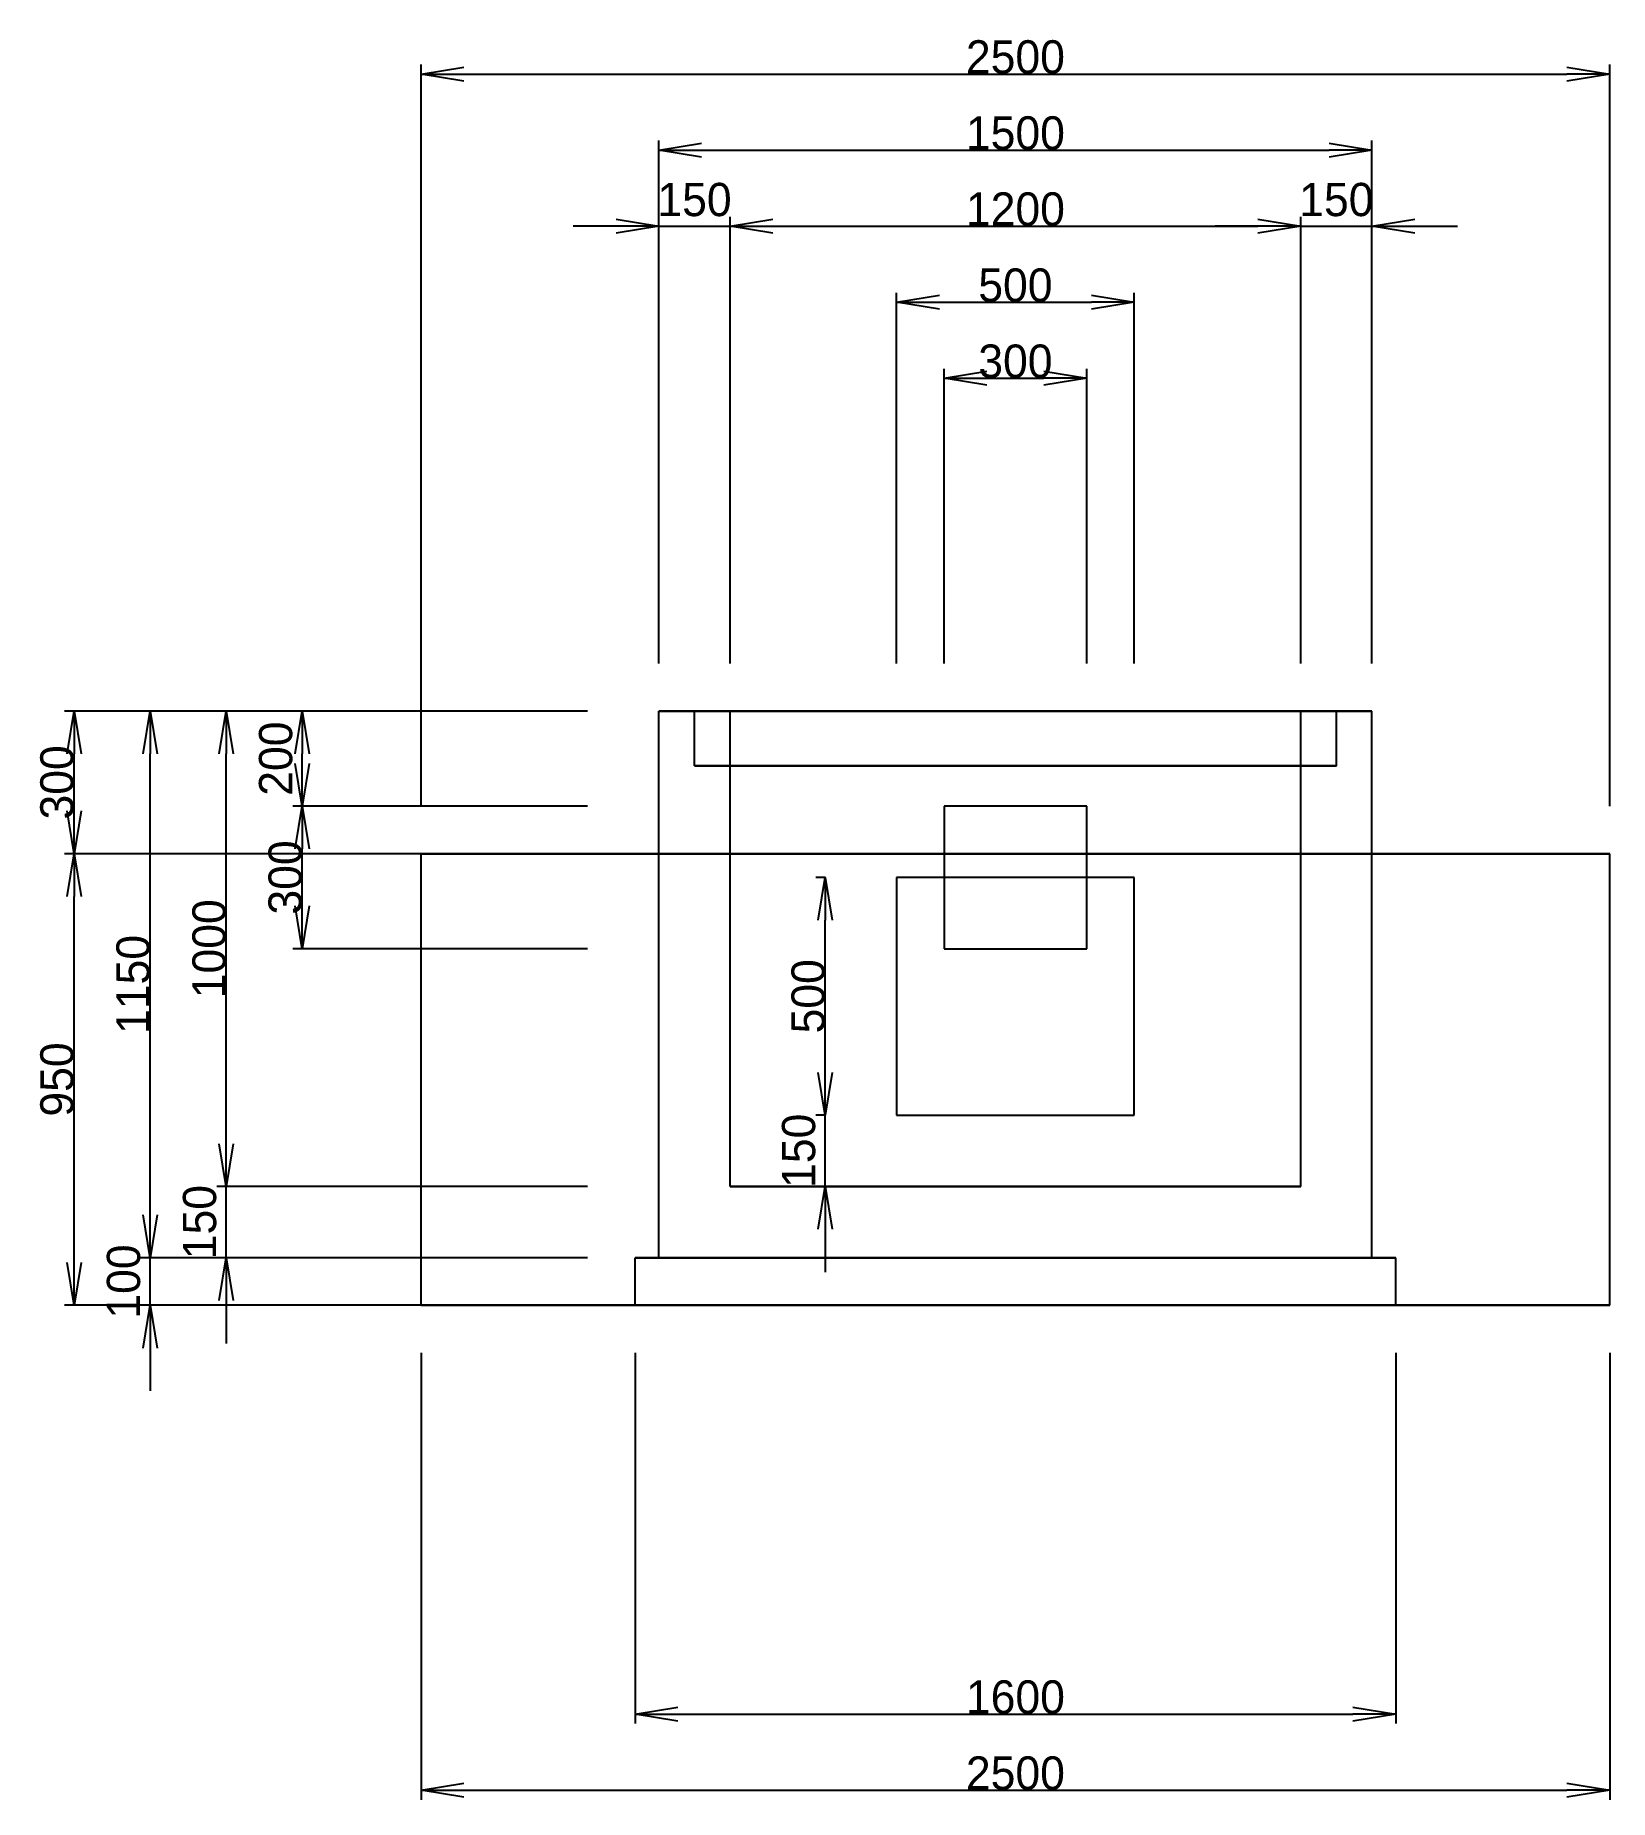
# Model space of a CAD drawing. Header units: millimetres. Extents: x -2062 to 1250, y -1040 to 2672.
import ezdxf

# ---------------------------------------------------------------- set-up
doc = ezdxf.new("R2010")
doc.units = ezdxf.units.MM
doc.linetypes.add('DASHED', pattern=[2, 2])
for name, color, linetype in [('MASU_BASE', 2, 'Continuous'), ('MASU_CONC', 7, 'Continuous'), ('MASU_DIM', 7, 'Continuous'), ('MASU_EARTH', 3, 'Continuous'), ('MASU_GRAT', 4, 'Continuous'), ('MASU_KIRI', 6, 'Continuous')]:
    doc.layers.add(name, color=color, linetype=linetype)
doc.dimstyles.new('MASU_DIM_STYLE', dxfattribs={"dimtxt": 70, "dimasz": 90, "dimexe": 20, "dimexo": 0, "dimtad": 1, "dimblk": 'OPEN', "dimblk1": 'OPEN', "dimblk2": 'OPEN', "dimcen": 2.5, "dimclrd": 7, "dimclre": 7, "dimclrt": 7, "dimazin": 3, "dimtfac": 1, "dimtmove": 0, "dimatfit": 3, "dimlwd": -4, "dimlwe": -4})

# ---------------------------------------------------------------- blocks, each defined once
blk = doc.blocks.new('_OPEN')
at = {"color": 0, "linetype": 'BYBLOCK'}
blk.add_line((0, 0), (-1, 0), dxfattribs=at)
blk.add_lwpolyline([(-1, 0.164), (0, 0), (-1, -0.164)], dxfattribs=at)
blk = doc.blocks.new('*D1')
at = {"color": 7}
for p, q in [((-150, 1350), (-150, 1970)), ((150, 1350), (150, 1970)), ((-60, 1950), (60, 1950))]:
    blk.add_line(p, q, dxfattribs=at)
at = {"layer": 'Defpoints'}
for p in [(-150, 1950), (-150, 1350), (150, 1350)]:
    blk.add_point(p, dxfattribs=at)
at = {"layer": 'MASU_DIM', "color": 7, "xscale": 90, "yscale": 90, "rotation": 180}
blk.add_blockref('_OPEN', (-150, 1950), dxfattribs=at)
at = {"layer": 'MASU_DIM', "color": 7, "xscale": 90, "yscale": 90}
blk.add_blockref('_OPEN', (150, 1950), dxfattribs=at)
at = {"layer": 'MASU_DIM', "color": 7, "insert": (0, 1985.625), "char_height": 70, "attachment_point": 5}
blk.add_mtext('300', dxfattribs=at)
blk = doc.blocks.new('*D2')
at = {"color": 7}
for p, q in [((-250, 1350), (-250, 2130)), ((250, 1350), (250, 2130)), ((-160, 2110), (160, 2110))]:
    blk.add_line(p, q, dxfattribs=at)
at = {"layer": 'Defpoints'}
for p in [(-250, 2110), (-250, 1350), (250, 1350)]:
    blk.add_point(p, dxfattribs=at)
at = {"layer": 'MASU_DIM', "color": 7, "xscale": 90, "yscale": 90, "rotation": 180}
blk.add_blockref('_OPEN', (-250, 2110), dxfattribs=at)
at = {"layer": 'MASU_DIM', "color": 7, "xscale": 90, "yscale": 90}
blk.add_blockref('_OPEN', (250, 2110), dxfattribs=at)
at = {"layer": 'MASU_DIM', "color": 7, "insert": (0, 2145.625), "char_height": 70, "attachment_point": 5}
blk.add_mtext('500', dxfattribs=at)
blk = doc.blocks.new('*D3')
at = {"color": 7}
for p, q in [((-840, 2270), (-930, 2270)), ((-750, 1350), (-750, 2290)), ((-750, 2270), (-600, 2270)), ((-600, 1350), (-600, 2290)), ((-510, 2270), (-420, 2270))]:
    blk.add_line(p, q, dxfattribs=at)
at = {"layer": 'Defpoints'}
for p in [(-750, 2270), (-750, 1350), (-600, 1350)]:
    blk.add_point(p, dxfattribs=at)
at = {"layer": 'MASU_DIM', "color": 7, "xscale": 90, "yscale": 90}
blk.add_blockref('_OPEN', (-750, 2270), dxfattribs=at)
at = {"layer": 'MASU_DIM', "color": 7, "xscale": 90, "yscale": 90, "rotation": 180}
blk.add_blockref('_OPEN', (-600, 2270), dxfattribs=at)
at = {"layer": 'MASU_DIM', "color": 7, "insert": (-675, 2325.625), "char_height": 70, "attachment_point": 5}
blk.add_mtext('150', dxfattribs=at)
blk = doc.blocks.new('*D4')
at = {"color": 7}
for p, q in [((-600, 1350), (-600, 2290)), ((-510, 2270), (510, 2270)), ((600, 1350), (600, 2290))]:
    blk.add_line(p, q, dxfattribs=at)
at = {"layer": 'Defpoints'}
for p in [(-600, 2270), (-600, 1350), (600, 1350)]:
    blk.add_point(p, dxfattribs=at)
at = {"layer": 'MASU_DIM', "color": 7, "xscale": 90, "yscale": 90, "rotation": 180}
blk.add_blockref('_OPEN', (-600, 2270), dxfattribs=at)
at = {"layer": 'MASU_DIM', "color": 7, "xscale": 90, "yscale": 90}
blk.add_blockref('_OPEN', (600, 2270), dxfattribs=at)
at = {"layer": 'MASU_DIM', "color": 7, "insert": (0, 2305.625), "char_height": 70, "attachment_point": 5}
blk.add_mtext('1200', dxfattribs=at)
blk = doc.blocks.new('*D5')
at = {"color": 7}
for p, q in [((510, 2270), (420, 2270)), ((600, 1350), (600, 2290)), ((600, 2270), (750, 2270)), ((750, 1350), (750, 2290)), ((840, 2270), (930, 2270))]:
    blk.add_line(p, q, dxfattribs=at)
at = {"layer": 'Defpoints'}
for p in [(600, 2270), (600, 1350), (750, 1350)]:
    blk.add_point(p, dxfattribs=at)
at = {"layer": 'MASU_DIM', "color": 7, "xscale": 90, "yscale": 90}
blk.add_blockref('_OPEN', (600, 2270), dxfattribs=at)
at = {"layer": 'MASU_DIM', "color": 7, "xscale": 90, "yscale": 90, "rotation": 180}
blk.add_blockref('_OPEN', (750, 2270), dxfattribs=at)
at = {"layer": 'MASU_DIM', "color": 7, "insert": (675, 2325.625), "char_height": 70, "attachment_point": 5}
blk.add_mtext('150', dxfattribs=at)
blk = doc.blocks.new('*D6')
at = {"color": 7}
for p, q in [((-750, 1350), (-750, 2450)), ((750, 1350), (750, 2450)), ((-660, 2430), (660, 2430))]:
    blk.add_line(p, q, dxfattribs=at)
at = {"layer": 'Defpoints'}
for p in [(-750, 2430), (-750, 1350), (750, 1350)]:
    blk.add_point(p, dxfattribs=at)
at = {"layer": 'MASU_DIM', "color": 7, "xscale": 90, "yscale": 90, "rotation": 180}
blk.add_blockref('_OPEN', (-750, 2430), dxfattribs=at)
at = {"layer": 'MASU_DIM', "color": 7, "xscale": 90, "yscale": 90}
blk.add_blockref('_OPEN', (750, 2430), dxfattribs=at)
at = {"layer": 'MASU_DIM', "color": 7, "insert": (0, 2465.625), "char_height": 70, "attachment_point": 5}
blk.add_mtext('1500', dxfattribs=at)
blk = doc.blocks.new('*D7')
at = {"color": 7}
for p, q in [((-1250, 1050), (-1250, 2610)), ((1250, 1050), (1250, 2610)), ((-1160, 2590), (1160, 2590))]:
    blk.add_line(p, q, dxfattribs=at)
at = {"layer": 'Defpoints'}
for p in [(-1250, 2590), (-1250, 1050), (1250, 1050)]:
    blk.add_point(p, dxfattribs=at)
at = {"layer": 'MASU_DIM', "color": 7, "xscale": 90, "yscale": 90, "rotation": 180}
blk.add_blockref('_OPEN', (-1250, 2590), dxfattribs=at)
at = {"layer": 'MASU_DIM', "color": 7, "xscale": 90, "yscale": 90}
blk.add_blockref('_OPEN', (1250, 2590), dxfattribs=at)
at = {"layer": 'MASU_DIM', "color": 7, "insert": (0, 2625.625), "char_height": 70, "attachment_point": 5}
blk.add_mtext('2500', dxfattribs=at)
blk = doc.blocks.new('*D8')
at = {"color": 7}
for p, q in [((-800, -100), (-800, -880)), ((800, -100), (800, -880)), ((-710, -860), (710, -860))]:
    blk.add_line(p, q, dxfattribs=at)
at = {"layer": 'Defpoints'}
for p in [(-800, -100), (800, -100), (-800, -860)]:
    blk.add_point(p, dxfattribs=at)
at = {"layer": 'MASU_DIM', "color": 7, "xscale": 90, "yscale": 90, "rotation": 180}
blk.add_blockref('_OPEN', (-800, -860), dxfattribs=at)
at = {"layer": 'MASU_DIM', "color": 7, "xscale": 90, "yscale": 90}
blk.add_blockref('_OPEN', (800, -860), dxfattribs=at)
at = {"layer": 'MASU_DIM', "color": 7, "insert": (0, -824.375), "char_height": 70, "attachment_point": 5}
blk.add_mtext('1600', dxfattribs=at)
blk = doc.blocks.new('*D9')
at = {"color": 7}
for p, q in [((-1250, -100), (-1250, -1040)), ((1250, -100), (1250, -1040)), ((-1160, -1020), (1160, -1020))]:
    blk.add_line(p, q, dxfattribs=at)
at = {"layer": 'Defpoints'}
for p in [(-1250, -100), (1250, -100), (-1250, -1020)]:
    blk.add_point(p, dxfattribs=at)
at = {"layer": 'MASU_DIM', "color": 7, "xscale": 90, "yscale": 90, "rotation": 180}
blk.add_blockref('_OPEN', (-1250, -1020), dxfattribs=at)
at = {"layer": 'MASU_DIM', "color": 7, "xscale": 90, "yscale": 90}
blk.add_blockref('_OPEN', (1250, -1020), dxfattribs=at)
at = {"layer": 'MASU_DIM', "color": 7, "insert": (0, -984.375), "char_height": 70, "attachment_point": 5}
blk.add_mtext('2500', dxfattribs=at)
blk = doc.blocks.new('*D10')
at = {"color": 7}
for p, q in [((-400, 490), (-400, 580)), ((-400, 400), (-420, 400)), ((-400, 250), (-400, 400)), ((-400, 250), (-420, 250)), ((-400, 160), (-400, 70))]:
    blk.add_line(p, q, dxfattribs=at)
at = {"layer": 'Defpoints'}
for p in [(-400, 400), (-400, 250), (-400, 250)]:
    blk.add_point(p, dxfattribs=at)
at = {"layer": 'MASU_DIM', "color": 7, "xscale": 90, "yscale": 90}
for p, rotation in [((-400, 400), 270), ((-400, 250), 90)]:
    blk.add_blockref('_OPEN', p, dxfattribs=dict(at, rotation=rotation))
at = {"layer": 'MASU_DIM', "color": 7, "insert": (-455.625, 325), "char_height": 70, "attachment_point": 5, "rotation": 90}
blk.add_mtext('150', dxfattribs=at)
blk = doc.blocks.new('*D11')
at = {"color": 7}
for p, q in [((-400, 900), (-420, 900)), ((-400, 490), (-400, 810)), ((-400, 400), (-420, 400))]:
    blk.add_line(p, q, dxfattribs=at)
at = {"layer": 'Defpoints'}
for p in [(-400, 900), (-400, 400), (-400, 400)]:
    blk.add_point(p, dxfattribs=at)
at = {"layer": 'MASU_DIM', "color": 7, "xscale": 90, "yscale": 90}
for p, rotation in [((-400, 900), 90), ((-400, 400), 270)]:
    blk.add_blockref('_OPEN', p, dxfattribs=dict(at, rotation=rotation))
at = {"layer": 'MASU_DIM', "color": 7, "insert": (-435.625, 650), "char_height": 70, "attachment_point": 5, "rotation": 90}
blk.add_mtext('500', dxfattribs=at)
blk = doc.blocks.new('*D12')
at = {"color": 7}
for p, q in [((-900, 1250), (-1520, 1250)), ((-1500, 1140), (-1500, 1160)), ((-900, 1050), (-1520, 1050))]:
    blk.add_line(p, q, dxfattribs=at)
at = {"layer": 'Defpoints'}
for p in [(-900, 1250), (-1500, 1050), (-900, 1050)]:
    blk.add_point(p, dxfattribs=at)
at = {"layer": 'MASU_DIM', "color": 7, "xscale": 90, "yscale": 90}
for p, rotation in [((-1500, 1250), 90), ((-1500, 1050), 270)]:
    blk.add_blockref('_OPEN', p, dxfattribs=dict(at, rotation=rotation))
at = {"layer": 'MASU_DIM', "color": 7, "insert": (-1555.625, 1150), "char_height": 70, "attachment_point": 5, "rotation": 90}
blk.add_mtext('200', dxfattribs=at)
blk = doc.blocks.new('*D13')
at = {"color": 7}
for p, q in [((-900, 1050), (-1520, 1050)), ((-1500, 840), (-1500, 960)), ((-900, 750), (-1520, 750))]:
    blk.add_line(p, q, dxfattribs=at)
at = {"layer": 'Defpoints'}
for p in [(-900, 1050), (-1500, 750), (-900, 750)]:
    blk.add_point(p, dxfattribs=at)
at = {"layer": 'MASU_DIM', "color": 7, "xscale": 90, "yscale": 90}
for p, rotation in [((-1500, 1050), 90), ((-1500, 750), 270)]:
    blk.add_blockref('_OPEN', p, dxfattribs=dict(at, rotation=rotation))
at = {"layer": 'MASU_DIM', "color": 7, "insert": (-1535.625, 900), "char_height": 70, "attachment_point": 5, "rotation": 90}
blk.add_mtext('300', dxfattribs=at)
blk = doc.blocks.new('*D14')
at = {"color": 7}
for p, q in [((-900, 1250), (-1680, 1250)), ((-1660, 340), (-1660, 1160)), ((-900, 250), (-1680, 250))]:
    blk.add_line(p, q, dxfattribs=at)
at = {"layer": 'Defpoints'}
for p in [(-900, 1250), (-1660, 250), (-900, 250)]:
    blk.add_point(p, dxfattribs=at)
at = {"layer": 'MASU_DIM', "color": 7, "xscale": 90, "yscale": 90}
for p, rotation in [((-1660, 1250), 90), ((-1660, 250), 270)]:
    blk.add_blockref('_OPEN', p, dxfattribs=dict(at, rotation=rotation))
at = {"layer": 'MASU_DIM', "color": 7, "insert": (-1695.625, 750), "char_height": 70, "attachment_point": 5, "rotation": 90}
blk.add_mtext('1000', dxfattribs=at)
blk = doc.blocks.new('*D15')
at = {"color": 7}
for p, q in [((-1660, 340), (-1660, 430)), ((-900, 250), (-1680, 250)), ((-1660, 100), (-1660, 250)), ((-900, 100), (-1680, 100)), ((-1660, 10), (-1660, -80))]:
    blk.add_line(p, q, dxfattribs=at)
at = {"layer": 'Defpoints'}
for p in [(-900, 250), (-1660, 100), (-900, 100)]:
    blk.add_point(p, dxfattribs=at)
at = {"layer": 'MASU_DIM', "color": 7, "xscale": 90, "yscale": 90}
for p, rotation in [((-1660, 250), 270), ((-1660, 100), 90)]:
    blk.add_blockref('_OPEN', p, dxfattribs=dict(at, rotation=rotation))
at = {"layer": 'MASU_DIM', "color": 7, "insert": (-1715.625, 175), "char_height": 70, "attachment_point": 5, "rotation": 90}
blk.add_mtext('150', dxfattribs=at)
blk = doc.blocks.new('*D16')
at = {"color": 7}
for p, q in [((-1820, 190), (-1820, 280)), ((-900, 100), (-1840, 100)), ((-1820, 0), (-1820, 100)), ((-900, 0), (-1840, 0)), ((-1820, -90), (-1820, -180))]:
    blk.add_line(p, q, dxfattribs=at)
at = {"layer": 'Defpoints'}
for p in [(-900, 100), (-1820, 0), (-900, 0)]:
    blk.add_point(p, dxfattribs=at)
at = {"layer": 'MASU_DIM', "color": 7, "xscale": 90, "yscale": 90}
for p, rotation in [((-1820, 100), 270), ((-1820, 0), 90)]:
    blk.add_blockref('_OPEN', p, dxfattribs=dict(at, rotation=rotation))
at = {"layer": 'MASU_DIM', "color": 7, "insert": (-1875.625, 50), "char_height": 70, "attachment_point": 5, "rotation": 90}
blk.add_mtext('100', dxfattribs=at)
blk = doc.blocks.new('*D17')
at = {"color": 7}
for p, q in [((-900, 1250), (-1840, 1250)), ((-1820, 190), (-1820, 1160)), ((-900, 100), (-1840, 100))]:
    blk.add_line(p, q, dxfattribs=at)
at = {"layer": 'Defpoints'}
for p in [(-900, 1250), (-1820, 100), (-900, 100)]:
    blk.add_point(p, dxfattribs=at)
at = {"layer": 'MASU_DIM', "color": 7, "xscale": 90, "yscale": 90}
for p, rotation in [((-1820, 1250), 90), ((-1820, 100), 270)]:
    blk.add_blockref('_OPEN', p, dxfattribs=dict(at, rotation=rotation))
at = {"layer": 'MASU_DIM', "color": 7, "insert": (-1855.625, 675), "char_height": 70, "attachment_point": 5, "rotation": 90}
blk.add_mtext('1150', dxfattribs=at)
blk = doc.blocks.new('*D18')
at = {"color": 7}
for p, q in [((-900, 950), (-2000, 950)), ((-1980, 90), (-1980, 860)), ((-900, 0), (-2000, 0))]:
    blk.add_line(p, q, dxfattribs=at)
at = {"layer": 'Defpoints'}
for p in [(-900, 950), (-1980, 0), (-900, 0)]:
    blk.add_point(p, dxfattribs=at)
at = {"layer": 'MASU_DIM', "color": 7, "xscale": 90, "yscale": 90}
for p, rotation in [((-1980, 950), 90), ((-1980, 0), 270)]:
    blk.add_blockref('_OPEN', p, dxfattribs=dict(at, rotation=rotation))
at = {"layer": 'MASU_DIM', "color": 7, "insert": (-2015.625, 475), "char_height": 70, "attachment_point": 5, "rotation": 90}
blk.add_mtext('950', dxfattribs=at)
blk = doc.blocks.new('*D19')
at = {"color": 7}
for p, q in [((-900, 1250), (-2000, 1250)), ((-1980, 1040), (-1980, 1160)), ((-900, 950), (-2000, 950))]:
    blk.add_line(p, q, dxfattribs=at)
at = {"layer": 'Defpoints'}
for p in [(-900, 1250), (-1980, 950), (-900, 950)]:
    blk.add_point(p, dxfattribs=at)
at = {"layer": 'MASU_DIM', "color": 7, "xscale": 90, "yscale": 90}
for p, rotation in [((-1980, 1250), 90), ((-1980, 950), 270)]:
    blk.add_blockref('_OPEN', p, dxfattribs=dict(at, rotation=rotation))
at = {"layer": 'MASU_DIM', "color": 7, "insert": (-2015.625, 1100), "char_height": 70, "attachment_point": 5, "rotation": 90}
blk.add_mtext('300', dxfattribs=at)

msp = doc.modelspace()

# ---------------------------------------------------------------- linework, layer by layer
at = {"layer": 'MASU_BASE', "linetype": 'Continuous'}
for p, q in [((-800, 0), (-800, 100)), ((-800, 100), (800, 100)), ((-800, 0), (-800, 100)), ((800, 100), (-800, 100)), ((-800, 100), (-750, 100)), ((-750, 100), (-800, 100)), ((800, 0), (800, 100)), ((800, 0), (800, 100)), ((-800, 0), (800, 0)), ((800, 0), (-800, 0))]:
    msp.add_line(p, q, dxfattribs=at)
at = {"layer": 'MASU_CONC', "linetype": 'Continuous'}
for p, q in [((-750, 100), (-750, 1250)), ((-750, 1250), (750, 1250)), ((-750, 100), (-750, 1250)), ((750, 1250), (-750, 1250)), ((-600, 250), (-600, 1250)), ((-600, 1250), (600, 1250)), ((-600, 250), (-600, 1250)), ((600, 1250), (-600, 1250)), ((600, 250), (600, 1250)), ((600, 250), (600, 1250)), ((750, 100), (750, 1250)), ((750, 100), (750, 1250)), ((-600, 250), (600, 250)), ((600, 250), (-600, 250)), ((-750, 100), (750, 100)), ((750, 100), (-750, 100))]:
    msp.add_line(p, q, dxfattribs=at)
at = {"layer": 'MASU_EARTH', "linetype": 'DASHED'}
for p, q in [((-1250, 0), (-1250, 950)), ((-1250, 950), (1250, 950)), ((-1250, 0), (-1250, 950)), ((1250, 950), (-1250, 950)), ((1250, 0), (1250, 950)), ((1250, 0), (1250, 950)), ((-1250, 0), (1250, 0)), ((1250, 0), (-1250, 0))]:
    msp.add_line(p, q, dxfattribs=at)
at = {"layer": 'MASU_GRAT', "linetype": 'Continuous'}
for p, q in [((-675, 1135), (-675, 1250)), ((-675, 1250), (675, 1250)), ((-675, 1135), (-675, 1250)), ((675, 1250), (-675, 1250)), ((675, 1135), (675, 1250)), ((675, 1135), (675, 1250)), ((-675, 1135), (675, 1135)), ((675, 1135), (-675, 1135))]:
    msp.add_line(p, q, dxfattribs=at)
at = {"layer": 'MASU_KIRI', "linetype": 'DASHED'}
for p, q in [((150, 1050), (-150, 1050)), ((-150, 1050), (-150, 750)), ((150, 750), (150, 1050)), ((250, 900), (-250, 900)), ((-250, 900), (-250, 400)), ((250, 400), (250, 900)), ((-150, 750), (150, 750)), ((-250, 400), (250, 400))]:
    msp.add_line(p, q, dxfattribs=at)

# ---------------------------------------------------------------- dimensions: what is measured, and where the dimension line sits
at = {"layer": 'MASU_DIM'}
for base, p1, p2, picture, middle in [((-1250, 2590), (-1250, 1050), (1250, 1050), '*D7', (0, 2625.625)), ((-750, 2430), (-750, 1350), (750, 1350), '*D6', (0, 2465.625)), ((-750, 2270), (-750, 1350), (-600, 1350), '*D3', (-675, 2325.625)), ((-600, 2270), (-600, 1350), (600, 1350), '*D4', (0, 2305.625)), ((600, 2270), (600, 1350), (750, 1350), '*D5', (675, 2325.625)), ((-250, 2110), (-250, 1350), (250, 1350), '*D2', (0, 2145.625)), ((-150, 1950), (-150, 1350), (150, 1350), '*D1', (0, 1985.625)), ((-1250, -1020), (-1250, -100), (1250, -100), '*D9', (0, -984.375)), ((-800, -860), (-800, -100), (800, -100), '*D8', (0, -824.375))]:
    dim = msp.add_linear_dim(base=base, p1=p1, p2=p2, dimstyle='MASU_DIM_STYLE', dxfattribs=at)
    dim.commit()
    dim.dimension.update_dxf_attribs({"geometry": picture, "text_midpoint": middle})
for base, p1, p2, picture, middle in [((-1980, 950), (-900, 950), (-900, 1250), '*D19', (-2015.625, 1100)), ((-1820, 100), (-900, 100), (-900, 1250), '*D17', (-1855.625, 675)), ((-1660, 250), (-900, 250), (-900, 1250), '*D14', (-1695.625, 750)), ((-1500, 1050), (-900, 1050), (-900, 1250), '*D12', (-1555.625, 1150)), ((-1500, 750), (-900, 750), (-900, 1050), '*D13', (-1535.625, 900)), ((-1980, 0), (-900, 0), (-900, 950), '*D18', (-2015.625, 475)), ((-400, 400), (-400, 400), (-400, 900), '*D11', (-435.625, 650)), ((-400, 250), (-400, 250), (-400, 400), '*D10', (-455.625, 325)), ((-1660, 100), (-900, 100), (-900, 250), '*D15', (-1715.625, 175)), ((-1820, 0), (-900, 0), (-900, 100), '*D16', (-1875.625, 50))]:
    dim = msp.add_linear_dim(base=base, p1=p1, p2=p2, angle=90, dimstyle='MASU_DIM_STYLE', dxfattribs=at)
    dim.commit()
    dim.dimension.update_dxf_attribs({"geometry": picture, "text_midpoint": middle})

doc.saveas('drawing.dxf')
